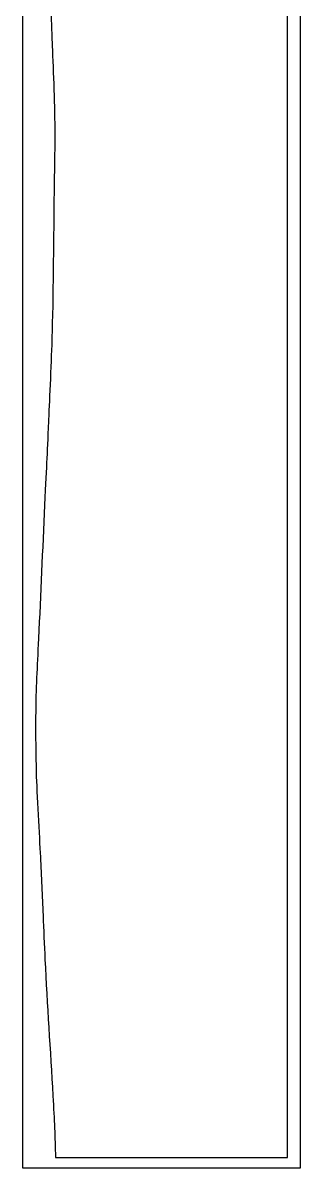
# Model space of a CAD drawing. Header units: millimetres. Extents: x 1 to 130, y 1 to 1067.
# Drawn here: x 1 to 130, y 1 to 536 of the extents above; entities that cross this region are included whole.
import ezdxf

# ---------------------------------------------------------------- set-up
doc = ezdxf.new("R2010")
doc.units = ezdxf.units.MM
doc.layers.add('Calque_1', color=7, linetype='CONTINUOUS')

msp = doc.modelspace()

# ---------------------------------------------------------------- linework, layer by layer
at = {"layer": 'Calque_1', "color": 7}
msp.add_lwpolyline([(0.50035, 800.3364), (130.29914, 800.3364), (130.29914, 0.5025), (0.50035, 0.5025)], close=True, dxfattribs=at)
for points in [[(15.76481, 5.4196), (124.34168, 5.4196), (124.34168, 795.4199), (12.53561, 795.4199)], [(6.46751, 211.3817), (6.46771, 211.3817)]]:
    msp.add_lwpolyline(points, dxfattribs=at)
for points in [[(11.61551, 596.2703), (12.23041, 572.6739), (13.38311, 549.0926), (14.26241, 525.5123)], [(14.26241, 525.5123), (14.71901, 513.2678), (15.40921, 496.6018), (15.43911, 484.3908)], [(15.43911, 484.3908), (15.46111, 475.3139), (15.22801, 466.2393), (15.11561, 457.1636)], [(15.11561, 457.1636), (14.84491, 435.3171), (14.74071, 413.4473), (14.17401, 391.61)], [(14.17401, 391.61), (13.94741, 382.8755), (13.02801, 362.05), (12.64491, 353.3281)], [(12.64491, 353.3281), (11.80261, 334.1477), (11.64761, 331.3278), (10.67401, 310.5292)], [(10.67401, 310.5292), (9.70161, 289.7551), (8.78621, 268.9762), (7.82091, 248.2017)], [(7.82091, 248.2017), (7.14091, 233.5665), (6.53551, 226.2131), (6.46751, 211.3817)], [(6.46771, 211.3817), (6.42771, 202.7354), (6.51271, 194.0859), (6.73281, 185.4443)], [(6.73281, 185.4443), (6.97321, 176.0239), (8.20191, 155.6179), (8.67431, 146.0441)], [(8.67431, 146.0441), (9.12271, 136.956), (9.51731, 127.8632), (9.93881, 118.7729)], [(9.93881, 118.7729), (10.23301, 111.8907), (10.49141, 105.0054), (10.82151, 98.1261)], [(10.82151, 98.1261), (11.84281, 76.8388), (13.34371, 55.6041), (14.55721, 34.3367)], [(14.55721, 34.3367), (15.22951, 22.5538), (15.51321, 15.2896), (15.76481, 5.4196)]]:
    msp.add_open_spline(points, degree=3, dxfattribs=at)

doc.saveas('drawing.dxf')
